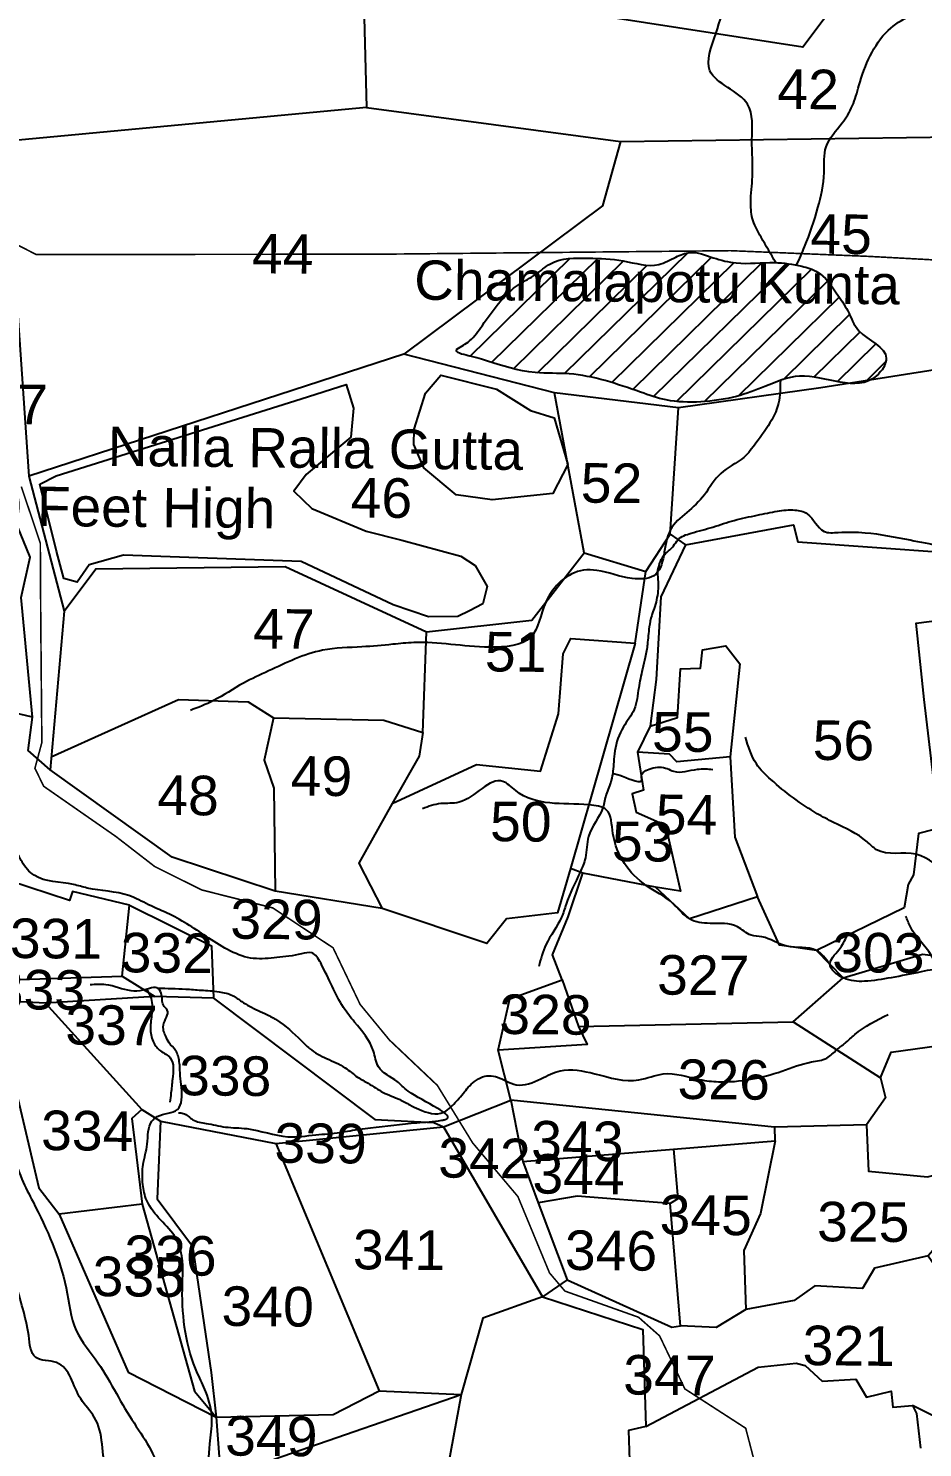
# Model space of a CAD drawing. Header units: feet. Extents: x 817754 to 828518, y 1577595 to 1585637.
# Drawn here: x 822001 to 822561, y 1581994 to 1582884 of the extents above; entities that cross this region are included whole.
import ezdxf
from ezdxf.enums import TextEntityAlignment as Align

# ---------------------------------------------------------------- set-up
doc = ezdxf.new("R2010")
doc.units = ezdxf.units.FT
doc.header["$LTSCALE"] = 15
doc.header["$MEASUREMENT"] = 0
doc.linetypes.add('HIDDEN2', pattern=[0.1875, 0.125, -0.0625])
for name, color, linetype in [('HILL', 17, 'Continuous'), ('PLOT', 7, 'Continuous'), ('PLOT NO', 7, 'Continuous'), ('ROADS', 6, 'HIDDEN2'), ('TANKS-STREAM', 4, 'Continuous'), ('TEXT', 1, 'Continuous')]:
    doc.layers.add(name, color=color, linetype=linetype)
doc.styles.get("Standard").update_dxf_attribs({"font": 'arial.ttf'})
doc.linetypes.add('DOTS', pattern='A,1e-06,-3,["●",Standard,S=3,R=0,X=-1.25,Y=-1.25],-3', length=6.000001)

msp = doc.modelspace()

# ---------------------------------------------------------------- hatches: boundary and pattern name
at = {"layer": 'TANKS-STREAM', "lineweight": -2}
h = msp.add_hatch(dxfattribs=at)
h.set_pattern_fill('ANSI31', color=256, scale=98.573289, angle=-0.5717)
h.set_pattern_definition([(44.4283038, (-3796.693, 30670.482), (-8.62536244, 8.79923047), [])])
edge = h.paths.add_edge_path()
edge.add_spline(control_points=[(822269.06, 1582682.99), (822269.03, 1582682.94), (822267.52, 1582680.5), (822279.77, 1582678.15), (822292.16, 1582673.78), (822315.26, 1582666.93), (822347.67, 1582668.58), (822374.91, 1582659.09), (822401.54, 1582649.69), (822422.21, 1582649.17), (822443.21, 1582652.2), (822463.27, 1582659.63), (822485.29, 1582669.61), (822504.88, 1582662.11), (822514.89, 1582661.35)], knot_values=[354.607472, 354.607472, 354.607472, 354.607472, 354.784823, 363.180441, 375.761171, 406.72425, 428.286437, 474.755262, 491.590928, 513.502617, 536.365879, 555.322927, 578.22164, 608.026717, 608.026717, 608.026717, 608.026717], degree=3, periodic=0)
edge.add_line((822514.89, 1582661.35), (822528.08, 1582663.43))
edge.add_spline(control_points=[(822528.08, 1582663.43), (822529.41, 1582664.11), (822534.25, 1582667.33), (822543.78, 1582682.22), (822520.1, 1582690.32), (822514.67, 1582706.83), (822505.97, 1582719.08), (822497.82, 1582731.18), (822482.93, 1582735.67), (822465.9, 1582738.02), (822446.93, 1582735.37), (822429.63, 1582739.71), (822416.86, 1582745.07), (822405.36, 1582740.43), (822392.58, 1582732.79), (822373.13, 1582739.33), (822351.16, 1582739.87), (822330.29, 1582740.29), (822318.63, 1582728.89), (822305.97, 1582723.17), (822294.84, 1582711.78), (822285.83, 1582698.93), (822278.3, 1582688.01), (822271.77, 1582684.4), (822268.97, 1582682.84)], knot_values=[0, 0, 0, 0, 4.676454, 17.593697, 42.008992, 56.340091, 69.883804, 87.612926, 98.139743, 115.540751, 139.7375, 154.611042, 169.690525, 179.015271, 190.79794, 213.435542, 235.392648, 259.703589, 271.284261, 283.093683, 301.40955, 318.292608, 331.014857, 340.592967, 340.592967, 340.592967, 340.592967], degree=3, periodic=0)
h.paths.add_polyline_path([(822234.09, 1582699.1), (822554.34, 1582695.91), (822554.82, 1582743.76), (822234.57, 1582746.96)], flags=9)

# ---------------------------------------------------------------- linework, layer by layer
at = {"layer": 'HILL', "lineweight": -2}
for points in [[(822007.73, 1582598.1), (822017.96, 1582603.42), (822171.45, 1582651.69), (822199.66, 1582660.56), (822204.32, 1582645.73), (822202.59, 1582627.57), (822174.53, 1582604.34), (822166.96, 1582593.8), (822178.16, 1582582.84), (822212.18, 1582568.71), (822234.52, 1582563.07), (822271.52, 1582552.98), (822280.52, 1582547.24), (822288.09, 1582534.14), (822285.26, 1582523.09), (822276.85, 1582518.88), (822269.53, 1582515.22), (822251.25, 1582515.07), (822229.15, 1582522.52), (822171.51, 1582549.76), (822060.08, 1582553.64), (822038.6, 1582547.67), (822031.03, 1582536.74), (822022.81, 1582539.15), (822018.2, 1582556.22), (822007.73, 1582598.1)], [(822249.41, 1582655.2), (822259.07, 1582666.49), (822293.79, 1582657.72), (822315.17, 1582644.44), (822329.98, 1582639.86), (822338.52, 1582610.43), (822329.05, 1582592.37), (822291.09, 1582588.32), (822268.51, 1582591.43), (822248.27, 1582608.46), (822241.99, 1582623.15), (822242.31, 1582632.67), (822249.41, 1582655.2)]]:
    msp.add_lwpolyline(points, dxfattribs=at)
at = {"layer": 'PLOT', "lineweight": -2}
for points in [[(821861.32, 1583146.83), (821900.49, 1583044.55), (821976.1, 1582812.04), (821991.15, 1582743.31), (822000.77, 1582603.18), (822023.02, 1582518.52), (822014.19, 1582419.21), (822000.34, 1582431.31), (822003.04, 1582452.21), (821995.97, 1582527.2), (822001.62, 1582552.52), (821984.26, 1582594.88), (821981.2, 1582714.01)], [(822511.27, 1582906.04), (822485.79, 1582872), (822210.24, 1582914.95), (822212.41, 1582834.21), (821976.1, 1582812.04)], [(822212.41, 1582834.21), (822371.45, 1582812.85), (822640.35, 1582816.72), (822699.8, 1582801.99)], [(822371.45, 1582812.85), (822360.36, 1582772.7), (822235.79, 1582679.59), (822000.77, 1582603.18)], [(822640.35, 1582816.72), (822677.95, 1582741.58), (822666.96, 1582685.33), (822497.17, 1582658.55), (822407.83, 1582646.01), (822330.19, 1582655.33), (822235.79, 1582679.59)], [(822023.02, 1582518.52), (822042.73, 1582545.23), (822161.49, 1582546.64), (822250.01, 1582505.62), (822315.93, 1582512.97), (822348.77, 1582555.15), (822330.19, 1582655.33)], [(822348.77, 1582555.15), (822387.43, 1582543.45), (822402.6, 1582566.86), (822407.83, 1582646.01)], [(822402.6, 1582566.86), (822412.19, 1582560.11), (822479.94, 1582572.72), (822482.66, 1582562.07), (822575.73, 1582555.31), (822592.45, 1582515.63), (822598.04, 1582401.81), (822569.2, 1582401.52), (822561.77, 1582463.15), (822556.83, 1582511.18), (822592.45, 1582515.63)], [(822412.19, 1582560.11), (822396.77, 1582527.58), (822393.9, 1582475.76), (822390.21, 1582446.44), (822382.18, 1582430.31), (822385.95, 1582406.51), (822378.91, 1582404.12), (822381.27, 1582392.66), (822399.69, 1582384.47), (822409.09, 1582343.11), (822393.43, 1582345.54)], [(822247.76, 1582442.6), (822245.5, 1582427.65), (822228.42, 1582398.1), (822281.28, 1582422.49), (822321.46, 1582418.24), (822332.76, 1582454.23), (822335.58, 1582491.82), (822340.41, 1582501.56), (822380.78, 1582498.57), (822387.43, 1582543.45)], [(822003.04, 1582452.21), (821923.4, 1582470.91), (821871.58, 1582537.43)], [(822014.9, 1582427.24), (822094.6, 1582463.3), (822138.35, 1582461.74), (822154.22, 1582451.7), (822223.29, 1582450.27), (822247.76, 1582442.6), (822250.01, 1582505.62)], [(822380.78, 1582498.57), (822340.31, 1582357.23)], [(822390.21, 1582446.44), (822407.23, 1582451.89), (822409.17, 1582482.45), (822421.58, 1582482.81), (822422.85, 1582494.34), (822437.48, 1582496.96), (822446.25, 1582485.61), (822440.28, 1582427.24), (822406.91, 1582424.21), (822402.25, 1582428.96), (822382.18, 1582430.31)], [(822154.22, 1582451.7), (822148.25, 1582425.32), (822154.34, 1582407.57), (822155.21, 1582343.17)], [(822440.28, 1582427.24), (822443.17, 1582376.98), (822457.43, 1582339.55)], [(822116.44, 1582276.05), (822217.6, 1582200.03), (822254.69, 1582198.2), (822260.63, 1582195.4), (822302.78, 1582212.1), (822294.98, 1582243.49), (822302.11, 1582275.67), (822335.05, 1582287.53), (822328.97, 1582303.31), (822338.72, 1582327.09), (822347.91, 1582354.39), (822340.31, 1582357.23), (822332.07, 1582329.48), (822300.07, 1582325.88), (822287.76, 1582310.32), (822222.23, 1582332.31), (822155.21, 1582343.17), (822090.7, 1582364.41), (822014.19, 1582419.21)], [(822569.2, 1582401.52), (822567.19, 1582381.49), (822558.18, 1582379.16), (822555.19, 1582353.33), (822551.83, 1582347.28), (822549.26, 1582332.7), (822494.29, 1582305.98), (822471.11, 1582309.25), (822457.43, 1582339.55), (822414.88, 1582325.7), (822393.43, 1582345.54), (822347.91, 1582354.39)], [(822228.42, 1582398.1), (822207.52, 1582360.62), (822222.23, 1582332.31)], [(822511.16, 1582288.75), (822560.72, 1582303.69), (822602.07, 1582298.44), (822644.54, 1582313.38), (822678.22, 1582326.45), (822666.2, 1582348.38), (822652.14, 1582344.44), (822638.43, 1582365.83)], [(821975.44, 1582287.1), (822059.26, 1582289.95), (822063.87, 1582334.29), (822028.22, 1582342.83), (822026.23, 1582337.34), (821988.13, 1582349.83)], [(822063.87, 1582334.29), (822115.31, 1582308.77), (822116.44, 1582276.05), (822079.75, 1582277.13)], [(822534.43, 1582226.13), (822541.22, 1582242.13), (822641.73, 1582256.24), (822678.41, 1582249.67), (822686.7, 1582256.29), (822656.43, 1582283.25), (822644.54, 1582313.38)], [(822345.23, 1582258.29), (822479.79, 1582261.24), (822511.16, 1582288.75), (822494.29, 1582305.98)], [(822059.26, 1582289.95), (822079.75, 1582277.13), (822011.38, 1582272.97), (821975.65, 1582274.78)], [(822335.05, 1582287.53), (822345.23, 1582258.29), (822350.59, 1582247.07), (822294.98, 1582243.49)], [(822011.38, 1582272.97), (822071.6, 1582206.23), (822065.27, 1582200.58), (822071.74, 1582147), (822019.93, 1582140.59)], [(822479.79, 1582261.24), (822534.43, 1582226.13), (822537.64, 1582213.63), (822525.73, 1582196.58), (822468.09, 1582195.26), (822302.78, 1582212.1)], [(821986.72, 1582244.24), (822007.04, 1582157.28), (822019.93, 1582140.59), (822062.97, 1582041.72), (822118.22, 1582013.41), (822126.23, 1581908.68), (822127.78, 1581884.62), (822123.77, 1581847.38), (822141.64, 1581849.06), (822145.83, 1581836.08), (822036.66, 1581712.04), (821972.7, 1581620.23)], [(822071.6, 1582206.23), (822083.29, 1582198.93), (822081.16, 1582150.33), (822103.39, 1582120.73), (822115.04, 1582041.54), (822118.22, 1582013.41)], [(822302.78, 1582212.1), (822310.42, 1582173.67), (822319.94, 1582147.74), (822338.23, 1582099.58), (822322.67, 1582088.89)], [(822083.29, 1582198.93), (822155.55, 1582184.95), (822260.63, 1582195.4)], [(822525.73, 1582196.58), (822526.97, 1582167.62), (822563.88, 1582164.01), (822598.4, 1582172.88), (822620.26, 1582176.55), (822626.07, 1582186.49), (822638.82, 1582187.79), (822645.43, 1582173.84), (822645.75, 1582164.54)], [(822260.63, 1582195.4), (822322.67, 1582088.89), (822285.37, 1582075.48), (822271.74, 1582027.74)], [(822310.42, 1582173.67), (822404.68, 1582181.39), (822468.36, 1582186.73), (822468.16, 1582195.26)], [(822468.36, 1582186.73), (822459.22, 1582141.08), (822448.74, 1582117.94), (822450.05, 1582080.84), (822431.57, 1582069.71), (822409.23, 1582070.7), (822402.62, 1582147.39), (822344.45, 1582151.93), (822319.94, 1582147.74)], [(822155.55, 1582184.95), (822220.38, 1582029.9)], [(822404.68, 1582181.39), (822407.44, 1582150.38), (822402.62, 1582147.39)], [(822649.34, 1581982.4), (822669.16, 1582019.35), (822684.64, 1582036.51), (822711.33, 1582014.1), (822714.56, 1582035.89), (822720.77, 1582067.04), (822714.15, 1582085.82), (822703.94, 1582091.33), (822702.56, 1582106.74), (822670.41, 1582110.66), (822664.49, 1582136.94), (822649.16, 1582161.16), (822645.75, 1582164.54), (822617.86, 1582142.11), (822601.61, 1582126.82), (822578.34, 1582130.44), (822564.25, 1582114.54), (822530.78, 1582106.88), (822523.2, 1582094.19), (822493.41, 1582095.82), (822480.28, 1582086.64), (822450.05, 1582080.84)], [(822071.74, 1582147), (822104.7, 1582029.83), (822118.22, 1582013.41)], [(822564.25, 1582114.54), (822577.15, 1582096.12), (822581.57, 1582020.97), (822569.54, 1582013.31), (822554.56, 1582020.7)], [(822338.23, 1582099.58), (822403.75, 1582069.87), (822409.23, 1582070.7)], [(822322.67, 1582088.89), (822385.55, 1582068.4), (822387.44, 1582007.52), (822376.52, 1582005.15), (822379.32, 1581923.63), (822411.64, 1581913.23), (822421.82, 1581898.49), (822435.02, 1581898.12), (822427.51, 1581875.89), (822392.06, 1581863.72), (822369.59, 1581851.82), (822297.85, 1581843.5), (822245.92, 1581855.31)], [(822387.44, 1582007.52), (822457.79, 1582044.75), (822481.66, 1582047.27), (822487.32, 1582045.76), (822497.93, 1582035.93), (822518.96, 1582037.24), (822525.69, 1582026.04), (822541.09, 1582029.86), (822542.18, 1582019.83), (822554.56, 1582020.7), (822557.05, 1582015.74), (822559.46, 1581994.04)], [(822118.22, 1582013.41), (822191.48, 1582015.17), (822220.38, 1582029.9), (822271.74, 1582027.74)], [(822141.64, 1581849.06), (822153.61, 1581951.53), (822154.53, 1581987.05), (822271.74, 1582027.74), (822257.28, 1581949.39), (822251.89, 1581950.05), (822153.61, 1581951.53)]]:
    msp.add_lwpolyline(points, dxfattribs=at)
at = {"layer": 'ROADS', "linetype": 'DOTS', "lineweight": -2, "ltscale": 0.15, "const_width": 1}
msp.add_lwpolyline([(821703.35, 1582935.49), (821812.4, 1582851.48), (821893.21, 1582792.48), (821914.4, 1582785.07), (821937.6, 1582776.96), (822005.42, 1582742.12), (822220.77, 1582742.31), (822440.53, 1582744.52), (822527.65, 1582740.92), (822692.72, 1582732.01), (822842.54, 1582699.71), (822954.65, 1582680.12), (823064.3, 1582682.99)], dxfattribs=at)
at = {"layer": 'ROADS', "lineweight": -2, "ltscale": 10, "const_width": 1}
msp.add_lwpolyline([(821996.12, 1582596.65), (822008.03, 1582561.22), (822008.29, 1582514.54), (822008.99, 1582436.27), (822004.65, 1582420.16), (822010.11, 1582408.88), (822055.45, 1582377.33), (822079.69, 1582358.57), (822108.99, 1582343.94), (822153.67, 1582332.62), (822191.46, 1582307.63), (822208.43, 1582272.11), (822226.79, 1582249.81), (822247.63, 1582230.07), (822256.8, 1582221.39), (822278.89, 1582185.39), (822307.26, 1582151.73), (822327.08, 1582103.87), (822336.7, 1582092.49), (822382.89, 1582076.07), (822396.06, 1582064.4), (822411.89, 1582031.17), (822431.86, 1582018.27), (822449.99, 1582006.55), (822465.87, 1581945.86)], dxfattribs=at)
at = {"layer": 'TANKS-STREAM', "lineweight": -2}
for points in [[(821520.63, 1582579.8), (821521.36, 1582582.92), (821531.87, 1582590.46), (821546.56, 1582597.96), (821557.76, 1582604.8), (821564.49, 1582616.2), (821569.44, 1582624.14), (821573.32, 1582629.66), (821596.57, 1582652.93), (821607.04, 1582655.26), (821619.23, 1582657.22), (821622.73, 1582659.27), (821621.42, 1582667.28), (821617.31, 1582673.22), (821620.21, 1582685.36), (821627.71, 1582704.74), (821638.66, 1582720.97), (821646.44, 1582733.75), (821653.18, 1582746.54), (821664.16, 1582765.89), (821691.27, 1582793.36), (821702.92, 1582810.62), (821703.15, 1582832.86), (821700.23, 1582854.43), (821698.68, 1582873.56), (821694.62, 1582885.42), (821678.31, 1582924.38), (821670.12, 1582940.1), (821657.75, 1582955.51), (821647.44, 1582968.47), (821635.42, 1582984.23), (821631.02, 1582997.13), (821628.46, 1583019.4), (821622.81, 1583037.76), (821623.05, 1583062.2), (821623.4, 1583097.2), (821625.83, 1583117.73), (821637.17, 1583139.28), (821662.92, 1583155.13), (821674.64, 1583160.02), (821680.93, 1583176.62), (821693.86, 1583190.93), (821712.35, 1583203.53), (821727.46, 1583213.38), (821751.95, 1583214.8), (821763.65, 1583216.9), (821783.73, 1583222.26), (821802.6, 1583218.18), (821815.37, 1583215.83), (821825.99, 1583220.73), (821848.68, 1583258.63), (821849.09, 1583299.18), (821854.42, 1583331.9), (821861.4, 1583362.39), (821866.62, 1583383.45), (821868.51, 1583405.65), (821870.27, 1583415.07), (821867.57, 1583417.13), (821881.16, 1583440.89), (821892.09, 1583477.44), (821897.31, 1583499.06), (821914.68, 1583511.66), (821924.93, 1583535.45), (821930.81, 1583567.05), (821938.85, 1583592.53), (821949.55, 1583605.75), (821975.31, 1583611.39), (821990.54, 1583633.46), (822006.34, 1583656.08), (822027.09, 1583673.1), (822051.69, 1583685.07), (822067.91, 1583693.8), (822087.54, 1583710.27), (822108.96, 1583738.94), (822114.12, 1583754.45), (822132.33, 1583784.67), (822145.91, 1583807.87), (822156.13, 1583828.88), (822158.05, 1583853.86), (822143.36, 1583886.78), (822136.24, 1583897.96), (822131.94, 1583913), (822138.8, 1583931.27), (822147.81, 1583942.29)], [(822468.81, 1582737.02), (822459.67, 1582752.99), (822454.66, 1582763.24), (822453.15, 1582774.38), (822454.24, 1582791.06), (822453.91, 1582814.03), (822451.13, 1582836.32), (822427.62, 1582857.29), (822431.24, 1582880.5), (822447.87, 1582925.21), (822458.08, 1582938.73), (822479.6, 1582960.22), (822488.05, 1582969.83), (822504.76, 1582980.32), (822516.16, 1582993.84), (822525.78, 1583006.18), (822537.8, 1583022.05), (822584.39, 1583055.35), (822608.26, 1583111.82), (822607.96, 1583140.85), (822630.79, 1583170.24), (822656.53, 1583194.27), (822676.87, 1583211.24), (822697.2, 1583230.15)], [(822481.92, 1582735.5), (822486.91, 1582747.02), (822495.24, 1582771.52), (822499.13, 1582793.49), (822500.39, 1582809.61), (822510.46, 1582824.55), (822516.81, 1582835.13), (822520.97, 1582847.93), (822539.32, 1582882.59), (822553, 1582891.99), (822588.65, 1582914.66), (822599.49, 1582933.62), (822622.14, 1582959.08), (822630.81, 1582981.37), (822636.88, 1583000.75), (822657.75, 1583027.82), (822658.99, 1583042.48), (822672.75, 1583058.85), (822690.59, 1583080.68), (822700.66, 1583095.25), (822722.94, 1583114.04), (822735.39, 1583147.3), (822741.39, 1583159.35), (822751.37, 1583166.22), (822760.29, 1583177.13), (822763.35, 1583188.84), (822764.52, 1583196.16), (822769.12, 1583215.19)], [(821218.12, 1582799.8), (821210.96, 1582802.48), (821191.24, 1582806.92), (821183.42, 1582808.63), (821178, 1582805.58), (821172.56, 1582801.23), (821164.71, 1582799.68), (821151.38, 1582806.5), (821134.68, 1582818.74), (821121.63, 1582829.44), (821111.85, 1582844.14), (821093.59, 1582871.71), (821081.29, 1582895.31), (821069.68, 1582908.98), (821072.1, 1582920.91), (821044.65, 1582943.87), (821010.17, 1582942.39), (820993.19, 1582942.3), (820972.86, 1582946.15), (820947.31, 1582950.06), (820931.31, 1582942.65), (820904.3, 1582931.71), (820884.98, 1582913.19), (820883.01, 1582898.6), (820898.67, 1582872.37), (820905.65, 1582865.25), (820911.74, 1582846.94), (820919.43, 1582832.52), (820928.16, 1582817.56), (820947.2, 1582783.73), (820958.82, 1582770.83), (820977.91, 1582747.43), (821000.67, 1582725.3), (821017.37, 1582698.01), (821023.79, 1582687.25), (821033.57, 1582666.88), (821055.37, 1582653.11), (821075.44, 1582649.25), (821094.51, 1582650.11), (821115.59, 1582642.85), (821133.46, 1582628.85), (821142.53, 1582621.2), (821164.94, 1582616.54), (821179.27, 1582613.27), (821197.5, 1582609.18), (821211.56, 1582605.12), (821220.16, 1582602.69), (821240.15, 1582592.65), (821289.64, 1582574.64), (821297.51, 1582567.89), (821330.38, 1582557.97), (821358.69, 1582550.19), (821380.66, 1582534.54), (821403.56, 1582528.48), (821428.95, 1582521.97), (821460.18, 1582513.74), (821486.05, 1582512.65), (821511.02, 1582505.31), (821538.51, 1582499.2), (821570.24, 1582500.13), (821598.13, 1582491.52), (821613.09, 1582484.7), (821640.18, 1582480.67), (821662.68, 1582476.7), (821710, 1582451.36), (821734.17, 1582447.37), (821754.97, 1582440.49), (821785.27, 1582423.09), (821847.28, 1582404.13), (821881.18, 1582371.69), (821906.85, 1582350.59), (821934.64, 1582332.8), (821949.05, 1582312.64), (821956.88, 1582302.98), (821970.07, 1582274.99), (821973.7, 1582262.03), (821973.46, 1582237.85), (821983.22, 1582212.32), (821990.56, 1582195.15), (821991.27, 1582182.22), (821996.5, 1582162.58), (822003.45, 1582148.33), (822024.18, 1582094.45), (822030.59, 1582067.71), (822044.16, 1582047.56), (822055.66, 1582028.27), (822066.74, 1582009.81), (822077.43, 1581992.61), (822083.11, 1581976.29), (822085.47, 1581957.52), (822092.33, 1581933.69), (822101.25, 1581906.92), (822108.19, 1581891.84), (822116.01, 1581880.51), (822125.94, 1581871.65)], [(822268.97, 1582682.84), (822276.96, 1582687.98), (822285, 1582697.71), (822294.96, 1582711.18), (822308.25, 1582723.58), (822318.35, 1582729.53), (822327.61, 1582736.33), (822351.48, 1582739.85), (822373.2, 1582738.17), (822395.54, 1582735.86), (822406.25, 1582740.55), (822415.06, 1582743.39), (822429.65, 1582740.11), (822444.04, 1582736.84), (822468.05, 1582737.04), (822485.17, 1582734.78), (822494.96, 1582731.14), (822506.74, 1582718.08), (822513.95, 1582706.73), (822520.93, 1582694.34), (822538.11, 1582677.26), (822531.93, 1582666.03), (822483.81, 1582665.85), (822462.02, 1582659.39), (822444.25, 1582653.23), (822421.83, 1582649.78), (822400.12, 1582651), (822384.13, 1582655.83), (822339.47, 1582667.29), (822318.09, 1582668.17), (822288.2, 1582675.25), (822276.2, 1582678.71), (822268.97, 1582682.84), (822269.06, 1582682.99)], [(822471.71, 1582663.22), (822470.55, 1582648.93), (822466.31, 1582638.46), (822456.39, 1582623.91), (822448.78, 1582614.97), (822434.39, 1582604.97), (822424.1, 1582591.55), (822413.08, 1582580.39), (822402.77, 1582569.37), (822392.38, 1582540.78), (822378.82, 1582539.04), (822356.68, 1582544.14), (822348.41, 1582544.22), (822324.7, 1582524.24), (822315.45, 1582502.37), (822289.54, 1582496.03), (822242.07, 1582498.9), (822228.83, 1582497.83), (822209.58, 1582496.22), (822184.91, 1582494.07), (822151.01, 1582481.11), (822135.3, 1582473.46), (822116.47, 1582462.52), (822102.06, 1582456.38)], [(822094.57, 1582204.28), (822097.62, 1582203.82), (822103.67, 1582199.84), (822111.92, 1582197.59), (822124.09, 1582195.29), (822137.35, 1582194.29), (822163.2, 1582189.25), (822180.63, 1582190.38), (822195.88, 1582191.97), (822208.31, 1582194.02), (822214.84, 1582194.82), (822243.96, 1582198.01), (822259.64, 1582199.59), (822261.61, 1582200), (822238.5, 1582217.84), (822231.59, 1582223.78), (822219.93, 1582233.03), (822216.76, 1582242.84), (822204.92, 1582261.07), (822198.06, 1582270.17), (822183.72, 1582298.11), (822178.22, 1582304.42), (822171.6, 1582303.8), (822156.27, 1582301.52), (822141.65, 1582300.97), (822113.59, 1582313.76), (822089.04, 1582328.6), (822075.88, 1582334.64), (822063.51, 1582340.32), (822037.46, 1582345.1), (822028.78, 1582347.27), (822004.14, 1582353.08), (821996.57, 1582361.49), (821992.8, 1582367.79), (821985.89, 1582372.72), (821950.47, 1582388.87), (821939.06, 1582396.28), (821920.73, 1582406.89), (821909.67, 1582414.65), (821903.81, 1582419.57), (821900.09, 1582430.38), (821900.25, 1582447.06), (821893.5, 1582467.28), (821888.35, 1582474.29), (821880.81, 1582486.18), (821874.25, 1582491.45), (821863.14, 1582493.3), (821843.99, 1582492.8), (821832.82, 1582488.39), (821819.23, 1582486.79), (821801.45, 1582488.96), (821789.12, 1582508.89), (821780.55, 1582522.18), (821772.98, 1582530.6), (821763.65, 1582536.95), (821727.6, 1582550.17), (821714.05, 1582552.73), (821700.91, 1582560.51), (821693.66, 1582566.49), (821683.32, 1582576.32), (821667.11, 1582591.08), (821661.63, 1582599.48), (821657.15, 1582603.34), (821626.16, 1582601.92), (821620.17, 1582593.63), (821614.9, 1582589.17), (821605.79, 1582582.31), (821596.68, 1582575.8), (821590.71, 1582570.99), (821585.1, 1582566.53), (821577.05, 1582561.4), (821571.9, 1582556.7), (821554.91, 1582562.43), (821535.43, 1582563.66), (821528.57, 1582573.46), (821511.26, 1582581.98), (821496.69, 1582586.29), (821485.95, 1582591.26), (821470.3, 1582591.77)], [(822758.56, 1582611.95), (822745.13, 1582601.71), (822730.63, 1582590.6), (822723.08, 1582580.52), (822717.92, 1582572.79), (822713.12, 1582566.41), (822704.53, 1582554.66), (822698.69, 1582545.92), (822691.09, 1582522.75), (822668.16, 1582503.51), (822652.87, 1582491.22), (822638.69, 1582481.09), (822628.33, 1582473.62), (822610.38, 1582465.15), (822595.25, 1582458.72), (822581.52, 1582449.21), (822585.67, 1582431.32), (822590.42, 1582418.3), (822597.6, 1582410.83), (822598.04, 1582401.81), (822602.38, 1582392.67), (822606.79, 1582383.36), (822609.34, 1582377.99), (822605.09, 1582368.93), (822606.58, 1582355.94), (822611.93, 1582348.86), (822610.79, 1582344), (822598.89, 1582345.2), (822581.63, 1582351.86), (822578.4, 1582353.52), (822556.68, 1582366.24), (822531.99, 1582369.12), (822526.08, 1582374.05), (822505.08, 1582386.16), (822494.85, 1582391.67), (822465.82, 1582413.05), (822456.72, 1582422.87), (822449.84, 1582439.71)], [(822394.66, 1582542.84), (822398.57, 1582553.26), (822404.8, 1582559.52), (822407.53, 1582563.39), (822415.79, 1582567.44), (822429.32, 1582571.32), (822442.85, 1582575.48), (822457.24, 1582578.78), (822469.9, 1582581.23), (822480.82, 1582581.99), (822488.55, 1582579.61), (822499.06, 1582568.61), (822507.95, 1582567.95), (822524.89, 1582567.78), (822552.98, 1582563.2), (822571.89, 1582559.28), (822580.19, 1582556.05), (822587.86, 1582548.23), (822591.78, 1582538.44), (822595.65, 1582522.92), (822601.58, 1582503.72), (822605.06, 1582484.43), (822607.92, 1582464.12), (822606.67, 1582462.41)], [(822394.66, 1582542.84), (822394.99, 1582531.25), (822392.59, 1582520.28), (822391.1, 1582515.94), (822389.57, 1582508.7), (822388.42, 1582497.72), (822387.1, 1582489.64), (822385.36, 1582482.2), (822382.96, 1582470.61), (822380.12, 1582456.99), (822373.36, 1582446.06), (822368.02, 1582430.97), (822367.33, 1582424.14), (822365.76, 1582412.54), (822362.56, 1582403.65), (822360.54, 1582395.46), (822351.49, 1582377.33), (822349.56, 1582363.96), (822346.22, 1582355.02), (822337.47, 1582334.89), (822334.61, 1582326.76), (822324.8, 1582309.56), (822320.41, 1582295.9)], [(821541.88, 1581158.62), (821556.11, 1581166.11), (821566.37, 1581173.08), (821585.32, 1581198.9), (821596.18, 1581208.97), (821602.51, 1581219.37), (821608.52, 1581226.38), (821613.7, 1581234.25), (821635.29, 1581259.43), (821646.18, 1581272.05), (821649.2, 1581290.68), (821653.83, 1581301.38), (821664.68, 1581309.76), (821675.54, 1581320.11), (821678.48, 1581330.83), (821696.18, 1581367.08), (821705.02, 1581391.4), (821692.95, 1581406.44), (821705.2, 1581409.48), (821715.59, 1581407.57), (821726.48, 1581410.62), (821738.37, 1581422.26), (821753.5, 1581442.45), (821768.18, 1581461.29), (821780.49, 1581471.11), (821801.47, 1581487.18), (821828.64, 1581525.57), (821851.95, 1581547.94), (821866.14, 1581563.62), (821876.67, 1581576.17), (821888.15, 1581591.88), (821902.79, 1581607.56), (821912.35, 1581613.79), (821921.98, 1581625.9), (821940.48, 1581657.17), (821958.8, 1581678.24), (821971.63, 1581693.93), (821983.99, 1581708.27), (821993.2, 1581723.55), (821997.83, 1581734.35), (822020.21, 1581754.47), (822030.35, 1581772.9), (822036.95, 1581793.56), (822043.44, 1581808.87), (822057.83, 1581845.34), (822064.07, 1581880.54), (822061.54, 1581899.1), (822060.79, 1581914.47), (822056.68, 1581955.96), (822049.2, 1581978.18), (822041.86, 1582013.52), (822033.38, 1582024.9), (822018.21, 1582047.66), (822005.12, 1582050.95), (822000.73, 1582064.56), (821992.91, 1582097.18), (821987.26, 1582120.75), (821981.44, 1582132.49), (821971.71, 1582155.64), (821958.82, 1582179.73), (821947.68, 1582196.56), (821943.79, 1582215.14), (821941.41, 1582248.61), (821941.59, 1582266.69), (821930.93, 1582287.14), (821913.01, 1582310.71), (821891.05, 1582333.08), (821856.88, 1582355.12), (821833.56, 1582377.51), (821820.55, 1582388.94), (821796.23, 1582400.48), (821778.18, 1582406.09), (821759.67, 1582411.24), (821739.8, 1582415.06), (821724.86, 1582415.21), (821706.68, 1582407.25), (821660.43, 1582386.06), (821633.71, 1582384.97), (821610.58, 1582379.77), (821591.57, 1582380.42), (821564.05, 1582389.28), (821553.23, 1582393.46), (821534.7, 1582396.35), (821519.38, 1582402.83), (821508.17, 1582413.34), (821499.64, 1582420.66), (821486.09, 1582423.51), (821465.29, 1582424.62), (821458.99, 1582428.75), (821451.82, 1582435.6), (821427.44, 1582441.72), (821409.35, 1582443.71), (821388.53, 1582443.92), (821344.16, 1582453.02), (821328.87, 1582447.78), (821314.58, 1582448.24), (821287.25, 1582445.66), (821275.73, 1582437.21), (821269.62, 1582429.66), (821258.41, 1582419.94), (821247.58, 1582416.24), (821239.58, 1582409.98), (821236.29, 1582398.59), (821234.6, 1582388.46), (821234.84, 1582381.16), (821240.84, 1582345.45), (821246.23, 1582325.62), (821244.46, 1582301.3), (821230.44, 1582269.5), (821222.7, 1582256.39), (821214.98, 1582246.33), (821206.75, 1582235.26), (821202.59, 1582225.16), (821192.29, 1582210.56), (821185.55, 1582196.43), (821173.03, 1582169.89), (821170.88, 1582158.25), (821166.69, 1582145.11), (821150.27, 1582128.04), (821144.04, 1582113.39), (821134.8, 1582103.85), (821128.06, 1582089.72), (821120.28, 1582073.07), (821110.47, 1582056.94), (821105.84, 1582050.4), (821101.19, 1582041.83), (821097.06, 1582035.28), (821092.93, 1582028.73), (821087.91, 1581989.33), (821081.73, 1581980.78), (821077.5, 1581963.58), (821075.81, 1581946.87), (821073.15, 1581934.72), (821072, 1581921.55), (821071.88, 1581909.39), (821072.29, 1581899.24), (821072.2, 1581890.62), (821070.53, 1581875.94), (821068.89, 1581863.78), (821067.74, 1581850.61), (821063.6, 1581842.03), (821060.47, 1581834.46), (821056.61, 1581809.93), (821050.8, 1581802.07), (821047.75, 1581797.11), (821039.97, 1581793.2), (821030.71, 1581791.79), (821019.45, 1581790.9), (821008.71, 1581791.26), (820996.51, 1581795.63), (820986.28, 1581797.72), (820973.8, 1581798.85), (820962.58, 1581801.7), (820949.63, 1581805.83), (820939.61, 1581803.68), (820933.35, 1581802.25), (820926.62, 1581804.06), (820891.66, 1581794.14), (820883.37, 1581789.97), (820871.1, 1581787.1), (820866.33, 1581784.65), (820855.83, 1581784.26), (820834.36, 1581786.47), (820821.36, 1581786.1), (820791.67, 1581791.39), (820772.92, 1581790.58), (820762.92, 1581789.18), (820746.63, 1581775.03), (820737.12, 1581773.63), (820723.8, 1581766.03), (820720.02, 1581762.82), (820715, 1581760.37), (820706.2, 1581755.72), (820697.91, 1581750.56), (820690.09, 1581743.65), (820678.3, 1581738.78), (820671.23, 1581732.11), (820668.45, 1581728.39), (820665.41, 1581724.43), (820657.1, 1581718.52), (820644.38, 1581720.15)], [(822366.68, 1582416.96), (822372.88, 1582415.11), (822384.88, 1582413.28), (822384.62, 1582414.92), (822390.7, 1582420.01), (822400.86, 1582419.91), (822404.84, 1582418.24), (822419.73, 1582419.54), (822429.34, 1582419.44)], [(822502.72, 1582297.36), (822494.29, 1582305.98), (822475.78, 1582308.59), (822460.09, 1582314.48), (822453.41, 1582315.5), (822444.86, 1582320.84), (822427.67, 1582322.92), (822414.88, 1582325.7), (822404.15, 1582335.62), (822387.62, 1582346.67), (822366.81, 1582379.25), (822362.65, 1582394.09), (822351.76, 1582397.21), (822305.9, 1582406.12), (822297.83, 1582411.92), (822270.46, 1582398.83), (822258.98, 1582397.99), (822247.48, 1582394.76)], [(822570.79, 1582294.01), (822566.21, 1582302.99), (822553.16, 1582320.73), (822550.43, 1582327.41)], [(822761.46, 1582310.74), (822744.71, 1582307.01), (822735.78, 1582298.38), (822726.63, 1582290.84), (822697.92, 1582287.78), (822678.74, 1582281.77), (822660.43, 1582279.68), (822646.62, 1582285.42), (822635.48, 1582304.16), (822625.36, 1582295.67), (822615.32, 1582295.77), (822602.07, 1582298.44), (822590.93, 1582294.58), (822567.51, 1582293.86), (822559.85, 1582292.5), (822541.17, 1582288.87), (822524.42, 1582286.65), (822511.16, 1582288.75), (822502.72, 1582297.36), (822508.37, 1582306.38), (822513.52, 1582315.33)], [(822113.95, 1581879.53), (822113.82, 1581895.16), (822115.89, 1581906.58), (822117.38, 1581915.5), (822117.76, 1581926.1), (822113.78, 1581974.61), (822114.28, 1581996.65), (822115.55, 1582011.98), (822111.81, 1582029.32), (822106.61, 1582040.81), (822097.03, 1582093.74), (822096.1, 1582117.2), (822092.06, 1582127.02), (822082.16, 1582138.43), (822074.23, 1582150.46), (822072.15, 1582160.7), (822072.48, 1582171.78), (822075, 1582184.58), (822077.99, 1582199.07), (822081.28, 1582201.86), (822093.95, 1582206.3), (822096.48, 1582219.97), (822095.68, 1582227.37), (822095.12, 1582236.29), (822092.8, 1582243.27), (822088.71, 1582248.09), (822086.57, 1582252.24), (822085.12, 1582259.21), (822087.61, 1582268.54), (822085.66, 1582270.88), (822083.99, 1582278.07), (822082.07, 1582282), (822072.27, 1582281.01), (822064.87, 1582280.65), (822049.02, 1582284.5), (822039.22, 1582284.38)], [(822074.88, 1582281.34), (822077.44, 1582275.88), (822077.77, 1582265.23), (822077.02, 1582256.11), (822079.12, 1582248.04), (822083.42, 1582243), (822089.47, 1582238.59), (822090.86, 1582225.32), (822089.91, 1582216.5), (822089.2, 1582210.86)], [(822081.66, 1582282.29), (822090.33, 1582282.15), (822099.16, 1582281.77), (822108.77, 1582281.08), (822120.05, 1582280.09), (822128.47, 1582277.65), (822134.22, 1582273.96), (822139, 1582271.07), (822150.02, 1582265.73), (822156.07, 1582262.44), (822171.35, 1582249.64), (822176.7, 1582244.58), (822187.44, 1582238.2), (822199.03, 1582232.44), (822206.82, 1582226.57), (822213.37, 1582222.74), (822222.89, 1582217), (822233.2, 1582212.51), (822239.6, 1582209.16), (822245.22, 1582206.44), (822260.81, 1582204.53), (822265.32, 1582207.96), (822272.14, 1582215.26), (822278.97, 1582223.03), (822289.21, 1582227.47), (822299.76, 1582224.25), (822306.26, 1582221.81), (822321.68, 1582225.58), (822333.76, 1582230.48), (822355.39, 1582228.7), (822383.13, 1582224.82), (822398.23, 1582228.58), (822421.11, 1582225.06), (822433.02, 1582223.69), (822472.63, 1582230.33), (822491.31, 1582236.13), (822500.8, 1582238.56), (822507.11, 1582243.69), (822512.25, 1582247.9), (822518.3, 1582253.2), (822539.26, 1582265.91)]]:
    msp.add_spline(points, degree=3, dxfattribs=at)

# ---------------------------------------------------------------- texts
at = {"layer": 'PLOT NO', "lineweight": -2}
for s, p in [('42', (822489.1, 1582845.65)), ('45', (822509.79, 1582754.89)), ('44', (822159.95, 1582742.57)), ('37', (821993.46, 1582648.26)), ('52', (822365.94, 1582598.87)), ('46', (822221.75, 1582589.59)), ('47', (822160.67, 1582507.49)), ('51', (822305.88, 1582493.1)), ('55', (822410.61, 1582442.93)), ('56', (822511.29, 1582437.62)), ('49', (822184.21, 1582415.26)), ('48', (822100.62, 1582403.16)), ('54', (822412.97, 1582391.16)), ('50', (822309.13, 1582386.71)), ('53', (822385.46, 1582374.19)), ('329', (822156.03, 1582325.49)), ('331', (822017.91, 1582313.4)), ('332', (822087.34, 1582304.42)), ('303', (822533.17, 1582304.53)), ('327', (822423.43, 1582290.47)), ('333', (822007.22, 1582281.38)), ('328', (822324.56, 1582265.78)), ('337', (822052.65, 1582259.17)), ('338', (822123.92, 1582227.37)), ('326', (822436.26, 1582225.06)), ('334', (822037.46, 1582193)), ('339', (822183.68, 1582185.1)), ('343', (822344.52, 1582186.51)), ('342', (822286.31, 1582175.79)), ('344', (822345.35, 1582165.77)), ('345', (822424.99, 1582140.11)), ('325', (822523.69, 1582135.86)), ('336', (822089.6, 1582114.75)), ('341', (822232.82, 1582118.29)), ('346', (822365.63, 1582117.9)), ('335', (822069.75, 1582101.48)), ('340', (822150.49, 1582082.84)), ('321', (822514.61, 1582058.23)), ('347', (822402.2, 1582039.81)), ('349', (822152.79, 1582001.56))]:
    msp.add_text(s, height=24.806, rotation=359.4283, dxfattribs=at).set_placement(p, align=Align.MIDDLE_CENTER)
at = {"layer": 'TEXT', "color": 7, "lineweight": -2}
for s, p in [('Chamalapotu Kunta', (822242.22, 1582713.84)), ('Nalla Ralla Gutta', (822050.21, 1582609.68)), ('20 Feet High', (821958.02, 1582572.47))]:
    msp.add_text(s, height=24.6433, rotation=359.4283, dxfattribs=at).set_placement(p)

doc.saveas('drawing.dxf')
